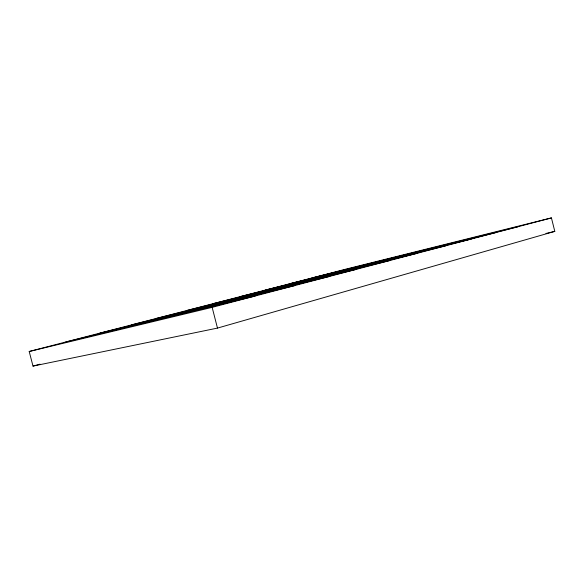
<?xml version="1.0" encoding="UTF-8"?>
<svg xmlns="http://www.w3.org/2000/svg" width="584" height="584" viewBox="0 0 584 584"><rect width="100%" height="100%" fill="white"/><g stroke="black" fill="none" stroke-linecap="round" stroke-linejoin="round"><path stroke-width="0.88" d="M217.474 328.091L554.8 231.381L551.435 217.905L346.509 268.969L29.2 351.495L33.003 366.095L217.474 328.091L212.153 307.366L29.2 351.495M33.003 366.095L40.033 364.168M212.153 307.366L551.435 217.905M311.834 277.984L517.826 226.767M289.095 283.897L495.356 232.695M265.136 290.131L471.31 239.031M240.199 296.621L445.877 245.74M213.16 303.651L417.808 253.142M186.807 310.505L389.944 260.486M156.081 318.492L356.817 269.224M131.51 324.887L329.807 276.341M99.959 333.092L294.438 285.671M65.707 342.005L255.12 296.037M545.938 233.454L554.8 231.381"/></g></svg>
